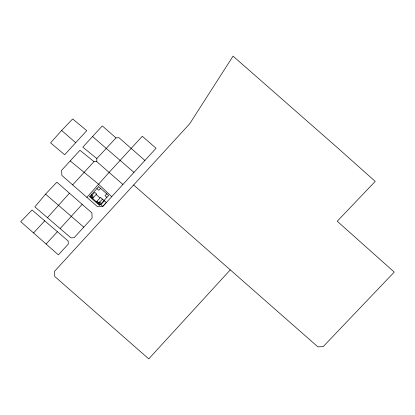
<?xml version="1.0" encoding="UTF-8"?>
<svg xmlns="http://www.w3.org/2000/svg" width="415" height="415" viewBox="0 0 415 415"><rect width="100%" height="100%" fill="white"/><g stroke="black" fill="none" stroke-linecap="round" stroke-linejoin="round"><path stroke-width="0.62" d="M122.902 184.457L96.794 161.643L96.835 158.566L115.993 137.905L118.981 137.702L144.892 160.449M45.541 194.127L34.855 206.867L70.996 237.888L74.14 237.676L92.14 218.036L91.902 212.89L56.865 182.175L45.541 194.127L83.789 227.161M47.434 217.662L69.435 193.198M82.154 204.346L60.159 228.587M75.696 142.693L64.662 154.743L50.599 142.874L61.088 131.062L72.656 118.955L86.735 130.642L75.696 142.693L61.669 130.46M96.794 161.643L93.992 161.632L79.976 150.261L61.633 170.295L61.871 175.426L97.561 206.712L102.816 206.385L156.05 148.274L142.319 136.245L109.207 172.272L86.896 197.369M91.886 197.784L93.131 196.425L91.238 194.765M100.523 188.353L98.796 190.241L96.903 188.581M92.607 198.412L96.638 194.007L94.698 192.306L91.16 196.171L93.1 197.872M96.493 201.82L100.523 197.416L106.354 202.52L102.816 206.385L96.986 201.28M98.106 203.231L99.351 201.872L101.244 203.532M106.743 193.8L105.011 195.688L106.904 197.348M98.931 202.982L102.469 199.117M100.871 204.683L104.414 200.819M72.646 184.877L93.992 161.632M230.19 269.968L148.757 358.876L54.764 276.478L54.521 271.348L189.712 123.743L233.064 56.124L338.09 148.285L375.217 181.397L337.234 221.242L394.25 272.084L323.197 346.613L317.937 346.883L133.63 184.971M46.091 244.02L57.389 231.731L68.159 240.97L68.319 244.036L58.396 254.877L20.75 221.677L32.028 209.959L57.389 231.731M33.542 232.96L44.711 220.847M70.208 160.927L98.786 184.379L111.708 196.674M96.84 158.556L82.803 147.169L102.292 125.906L115.993 137.905M92.545 136.54L133.957 172.391M96.145 194.547L100.031 197.955M89.998 196.124L99.999 204.891M98.63 186.693L89.51 196.653L99.517 205.42L108.637 195.46L98.63 186.693"/></g></svg>
